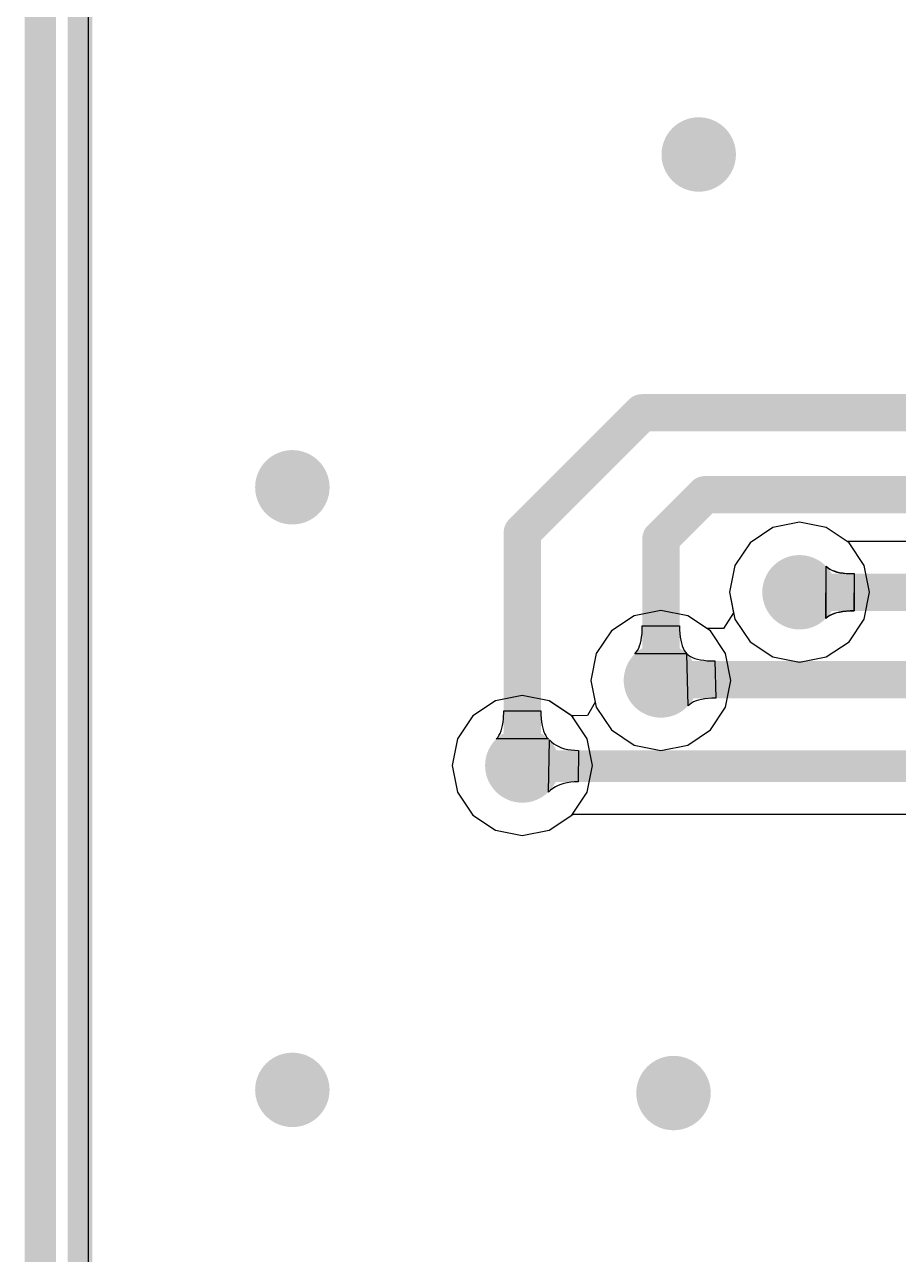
# Model space of a CAD drawing. Header units: millimetres. Extents: x 2.44 to 5.37, y 2.91 to 4.14.
# Drawn here: x 2.457 to 2.7344, y 3.3018 to 3.6922 of the extents above; entities that cross this region are included whole.
import ezdxf

# ---------------------------------------------------------------- set-up
doc = ezdxf.new("R2010")
doc.units = ezdxf.units.MM
doc.header["$MEASUREMENT"] = 0
for name, color, linetype in [('BottomLayer', 5, 'Continuous'), ('BottomOverlay', 54, 'Continuous'), ('KeepOutLayer', 6, 'Continuous'), ('MidLayer1', 16, 'Continuous'), ('MidLayer2', 76, 'Continuous'), ('MultiLayer', 9, 'Continuous'), ('TopLayer', 1, 'Continuous'), ('ViaHoleLayer', 16, 'Continuous')]:
    doc.layers.add(name, color=color, linetype=linetype)

# ---------------------------------------------------------------- blocks, each defined once
blk = doc.blocks.new('ST7789_B_35')
at = {"layer": 'BottomOverlay', "const_width": 0.00787}
blk.add_lwpolyline([(-0.01261, 1.009), (-0.01261, -0.01402)], dxfattribs=at)

msp = doc.modelspace()

# ---------------------------------------------------------------- linework, layer by layer
at = {"layer": 'BottomLayer'}
for p, q in [((2.47729, 3.282), (2.47729, 3.958)), ((2.703, 3.53424), (2.69449, 3.53255)), ((2.71151, 3.53255), (2.703, 3.53424)), ((2.69449, 3.53255), (2.68728, 3.52772)), ((2.71872, 3.52772), (2.71151, 3.53255)), ((2.68728, 3.52772), (2.68245, 3.52051)), ((2.72355, 3.52051), (2.71872, 3.52772)), ((2.68245, 3.52051), (2.68076, 3.512)), ((2.72524, 3.512), (2.72355, 3.52051)), ((2.68076, 3.512), (2.68245, 3.50349)), ((2.72355, 3.50349), (2.72524, 3.512)), ((2.65049, 3.50455), (2.64328, 3.49972)), ((2.659, 3.50624), (2.65049, 3.50455)), ((2.66751, 3.50455), (2.659, 3.50624)), ((2.67472, 3.49972), (2.66751, 3.50455)), ((2.68245, 3.50349), (2.68728, 3.49628)), ((2.71872, 3.49628), (2.72355, 3.50349)), ((2.64328, 3.49972), (2.63845, 3.49251)), ((2.67955, 3.49251), (2.67472, 3.49972)), ((2.68728, 3.49628), (2.69449, 3.49145)), ((2.71151, 3.49145), (2.71872, 3.49628)), ((2.63845, 3.49251), (2.63676, 3.484)), ((2.68124, 3.484), (2.67955, 3.49251)), ((2.69449, 3.49145), (2.703, 3.48976)), ((2.703, 3.48976), (2.71151, 3.49145)), ((2.63676, 3.484), (2.63845, 3.47549)), ((2.67955, 3.47549), (2.68124, 3.484)), ((2.615, 3.47924), (2.60649, 3.47755)), ((2.62351, 3.47755), (2.615, 3.47924)), ((2.60649, 3.47755), (2.59928, 3.47272)), ((2.63072, 3.47272), (2.62351, 3.47755)), ((2.63845, 3.47549), (2.64328, 3.46828)), ((2.67472, 3.46828), (2.67955, 3.47549)), ((2.59928, 3.47272), (2.59445, 3.46551)), ((2.63555, 3.46551), (2.63072, 3.47272)), ((2.64328, 3.46828), (2.65049, 3.46345)), ((2.66751, 3.46345), (2.67472, 3.46828)), ((2.59445, 3.46551), (2.59276, 3.457)), ((2.63724, 3.457), (2.63555, 3.46551)), ((2.65049, 3.46345), (2.659, 3.46176)), ((2.659, 3.46176), (2.66751, 3.46345)), ((2.59276, 3.457), (2.59445, 3.44849)), ((2.63555, 3.44849), (2.63724, 3.457)), ((2.59445, 3.44849), (2.59928, 3.44128)), ((2.63072, 3.44128), (2.63555, 3.44849)), ((2.59928, 3.44128), (2.60649, 3.43645)), ((2.62351, 3.43645), (2.63072, 3.44128)), ((2.60649, 3.43645), (2.615, 3.43476)), ((2.615, 3.43476), (2.62351, 3.43645))]:
    msp.add_line(p, q, dxfattribs=at)
at = {"layer": 'BottomLayer', "const_width": 0.01181}
for points in [[(2.66509, 3.651, 1), (2.67691, 3.651, 1)], [(2.53609, 3.54533, 1), (2.54791, 3.54533, 1)], [(2.69709, 3.512, 1), (2.70891, 3.512, 1)], [(2.65309, 3.484, 1), (2.66491, 3.484, 1)], [(2.60909, 3.457, 1), (2.62091, 3.457, 1)], [(2.53609, 3.354, 1), (2.54791, 3.354, 1)], [(2.65709, 3.353, 1), (2.66891, 3.353, 1)]]:
    msp.add_lwpolyline(points, format="xyb", close=True, dxfattribs=at)
at = {"layer": 'KeepOutLayer', "const_width": 0.01}
msp.add_lwpolyline([(2.462, 3.282), (2.462, 3.958)], dxfattribs=at)
at = {"layer": 'MidLayer1'}
for p, q in [((2.47729, 3.282), (2.47729, 3.958)), ((2.703, 3.53424), (2.69449, 3.53255)), ((2.71151, 3.53255), (2.703, 3.53424)), ((2.69449, 3.53255), (2.68728, 3.52772)), ((2.71872, 3.52772), (2.71151, 3.53255)), ((2.68728, 3.52772), (2.68245, 3.52051)), ((2.72355, 3.52051), (2.71872, 3.52772)), ((2.68245, 3.52051), (2.68076, 3.512)), ((2.72524, 3.512), (2.72355, 3.52051)), ((2.68076, 3.512), (2.68245, 3.50349)), ((2.72355, 3.50349), (2.72524, 3.512)), ((2.65049, 3.50455), (2.64328, 3.49972)), ((2.659, 3.50624), (2.65049, 3.50455)), ((2.66751, 3.50455), (2.659, 3.50624)), ((2.67472, 3.49972), (2.66751, 3.50455)), ((2.68245, 3.50349), (2.68728, 3.49628)), ((2.71872, 3.49628), (2.72355, 3.50349)), ((2.64328, 3.49972), (2.63845, 3.49251)), ((2.67955, 3.49251), (2.67472, 3.49972)), ((2.68728, 3.49628), (2.69449, 3.49145)), ((2.71151, 3.49145), (2.71872, 3.49628)), ((2.63845, 3.49251), (2.63676, 3.484)), ((2.68124, 3.484), (2.67955, 3.49251)), ((2.69449, 3.49145), (2.703, 3.48976)), ((2.703, 3.48976), (2.71151, 3.49145)), ((2.63676, 3.484), (2.63845, 3.47549)), ((2.67955, 3.47549), (2.68124, 3.484)), ((2.615, 3.47924), (2.60649, 3.47755)), ((2.62351, 3.47755), (2.615, 3.47924)), ((2.60649, 3.47755), (2.59928, 3.47272)), ((2.63072, 3.47272), (2.62351, 3.47755)), ((2.63845, 3.47549), (2.64328, 3.46828)), ((2.67472, 3.46828), (2.67955, 3.47549)), ((2.59928, 3.47272), (2.59445, 3.46551)), ((2.63555, 3.46551), (2.63072, 3.47272)), ((2.64328, 3.46828), (2.65049, 3.46345)), ((2.66751, 3.46345), (2.67472, 3.46828)), ((2.59445, 3.46551), (2.59276, 3.457)), ((2.63724, 3.457), (2.63555, 3.46551)), ((2.65049, 3.46345), (2.659, 3.46176)), ((2.659, 3.46176), (2.66751, 3.46345)), ((2.59276, 3.457), (2.59445, 3.44849)), ((2.63555, 3.44849), (2.63724, 3.457)), ((2.59445, 3.44849), (2.59928, 3.44128)), ((2.63072, 3.44128), (2.63555, 3.44849)), ((2.59928, 3.44128), (2.60649, 3.43645)), ((2.62351, 3.43645), (2.63072, 3.44128)), ((2.60649, 3.43645), (2.615, 3.43476)), ((2.615, 3.43476), (2.62351, 3.43645))]:
    msp.add_line(p, q, dxfattribs=at)
at = {"layer": 'MidLayer1', "const_width": 0.01181}
for points in [[(2.66509, 3.651, 1), (2.67691, 3.651, 1)], [(2.53609, 3.54533, 1), (2.54791, 3.54533, 1)], [(2.69709, 3.512, 1), (2.70891, 3.512, 1)], [(2.65309, 3.484, 1), (2.66491, 3.484, 1)], [(2.60909, 3.457, 1), (2.62091, 3.457, 1)], [(2.53609, 3.354, 1), (2.54791, 3.354, 1)], [(2.65709, 3.353, 1), (2.66891, 3.353, 1)]]:
    msp.add_lwpolyline(points, format="xyb", close=True, dxfattribs=at)
at = {"layer": 'MidLayer2'}
for p, q in [((2.71143, 3.50373), (2.71143, 3.52027)), ((2.71143, 3.52027), (2.71194, 3.51982)), ((2.71194, 3.51982), (2.71253, 3.51942)), ((2.71253, 3.51942), (2.71321, 3.51906)), ((2.71321, 3.51906), (2.71397, 3.51876)), ((2.71397, 3.51876), (2.71481, 3.5185)), ((2.71481, 3.5185), (2.71574, 3.51828)), ((2.71574, 3.51828), (2.71676, 3.51812)), ((2.71676, 3.51812), (2.71786, 3.518)), ((2.71786, 3.518), (2.72032, 3.51791)), ((2.72032, 3.51791), (2.72032, 3.50609)), ((2.71194, 3.50418), (2.71143, 3.50373)), ((2.71253, 3.50458), (2.71194, 3.50418)), ((2.71321, 3.50494), (2.71253, 3.50458)), ((2.71397, 3.50524), (2.71321, 3.50494)), ((2.71481, 3.5055), (2.71397, 3.50524)), ((2.71574, 3.50572), (2.71481, 3.5055)), ((2.71676, 3.50588), (2.71574, 3.50572)), ((2.71904, 3.50607), (2.71676, 3.50588)), ((2.72032, 3.50609), (2.71904, 3.50607)), ((2.65288, 3.49776), (2.653, 3.49886)), ((2.653, 3.49886), (2.65309, 3.50132)), ((2.65309, 3.50132), (2.66491, 3.50132)), ((2.66491, 3.50132), (2.66493, 3.50004)), ((2.66493, 3.50004), (2.66512, 3.49776)), ((2.65194, 3.49421), (2.65224, 3.49497)), ((2.65224, 3.49497), (2.6525, 3.49581)), ((2.6525, 3.49581), (2.65272, 3.49674)), ((2.65272, 3.49674), (2.65288, 3.49776)), ((2.66512, 3.49776), (2.66528, 3.49674)), ((2.66528, 3.49674), (2.6655, 3.49581)), ((2.6655, 3.49581), (2.66576, 3.49497)), ((2.66576, 3.49497), (2.66606, 3.49421)), ((2.65073, 3.49243), (2.65118, 3.49294)), ((2.66727, 3.49243), (2.65073, 3.49243)), ((2.65118, 3.49294), (2.65158, 3.49353)), ((2.65158, 3.49353), (2.65194, 3.49421)), ((2.66606, 3.49421), (2.66642, 3.49353)), ((2.66642, 3.49353), (2.66682, 3.49294)), ((2.66682, 3.49294), (2.66727, 3.49243)), ((2.60888, 3.47076), (2.609, 3.47186)), ((2.609, 3.47186), (2.60909, 3.47432)), ((2.60909, 3.47432), (2.62091, 3.47432)), ((2.62091, 3.47432), (2.62093, 3.47304)), ((2.62093, 3.47304), (2.62112, 3.47076)), ((2.60794, 3.46721), (2.60824, 3.46797)), ((2.60824, 3.46797), (2.6085, 3.46881)), ((2.6085, 3.46881), (2.60872, 3.46974)), ((2.60872, 3.46974), (2.60888, 3.47076)), ((2.62112, 3.47076), (2.62128, 3.46974)), ((2.62128, 3.46974), (2.6215, 3.46881)), ((2.6215, 3.46881), (2.62176, 3.46797)), ((2.62176, 3.46797), (2.62206, 3.46721)), ((2.60673, 3.46543), (2.60718, 3.46594)), ((2.62327, 3.46543), (2.60673, 3.46543)), ((2.60718, 3.46594), (2.60758, 3.46653)), ((2.60758, 3.46653), (2.60794, 3.46721)), ((2.62206, 3.46721), (2.62242, 3.46653)), ((2.62242, 3.46653), (2.62282, 3.46594)), ((2.62282, 3.46594), (2.62327, 3.46543))]:
    msp.add_line(p, q, dxfattribs=at)
for points, const_width in [([(2.66509, 3.651, 1), (2.67691, 3.651, 1)], 0.01181), ([(2.65005, 3.569, 1), (2.65595, 3.569, 1)], 0.00591), ([(2.65005, 3.569, 1), (2.65595, 3.569, 1)], 0.00591), ([(2.53609, 3.54533, 1), (2.54791, 3.54533, 1)], 0.01181), ([(2.67005, 3.543, 1), (2.67595, 3.543, 1)], 0.00591), ([(2.67005, 3.543, 1), (2.67595, 3.543, 1)], 0.00591), ([(2.61205, 3.531, 1), (2.61795, 3.531, 1)], 0.00591), ([(2.61205, 3.531, 1), (2.61795, 3.531, 1)], 0.00591), ([(2.65605, 3.529, 1), (2.66195, 3.529, 1)], 0.00591), ([(2.65605, 3.529, 1), (2.66195, 3.529, 1)], 0.00591), ([(2.69709, 3.512, 1), (2.70891, 3.512, 1)], 0.01181), ([(2.70005, 3.512, 1), (2.70595, 3.512, 1)], 0.00591), ([(2.65309, 3.484, 1), (2.66491, 3.484, 1)], 0.01181), ([(2.65605, 3.484, 1), (2.66195, 3.484, 1)], 0.00591), ([(2.60909, 3.457, 1), (2.62091, 3.457, 1)], 0.01181), ([(2.61205, 3.457, 1), (2.61795, 3.457, 1)], 0.00591), ([(2.53609, 3.354, 1), (2.54791, 3.354, 1)], 0.01181), ([(2.65709, 3.353, 1), (2.66891, 3.353, 1)], 0.01181)]:
    msp.add_lwpolyline(points, format="xyb", close=True, dxfattribs=dict(at, const_width=const_width))
at = {"layer": 'MidLayer2', "const_width": 0.01181}
for points in [[(2.615, 3.531), (2.653, 3.569)], [(2.653, 3.569), (3.145, 3.569)], [(2.659, 3.529), (2.673, 3.543)], [(2.673, 3.543), (3.129, 3.543)], [(2.615, 3.457), (2.615, 3.531)], [(2.659, 3.484), (2.659, 3.529)], [(2.703, 3.512), (3.128, 3.512)]]:
    msp.add_lwpolyline(points, dxfattribs=at)
at = {"layer": 'MultiLayer', "const_width": 0.01181}
for points in [[(2.66509, 3.651, 1), (2.67691, 3.651, 1)], [(2.53609, 3.54533, 1), (2.54791, 3.54533, 1)], [(2.69709, 3.512, 1), (2.70891, 3.512, 1)], [(2.65309, 3.484, 1), (2.66491, 3.484, 1)], [(2.60909, 3.457, 1), (2.62091, 3.457, 1)], [(2.53609, 3.354, 1), (2.54791, 3.354, 1)], [(2.65709, 3.353, 1), (2.66891, 3.353, 1)]]:
    msp.add_lwpolyline(points, format="xyb", close=True, dxfattribs=at)
at = {"layer": 'TopLayer'}
for p, q in [((2.47729, 3.282), (2.47729, 3.958)), ((2.703, 3.53424), (2.69449, 3.53255)), ((2.71151, 3.53255), (2.703, 3.53424)), ((2.69449, 3.53255), (2.68728, 3.52772)), ((2.71808, 3.52815), (2.71151, 3.53255)), ((2.68728, 3.52772), (2.68245, 3.52051)), ((2.71819, 3.52814), (2.71808, 3.52815)), ((2.71828, 3.52813), (2.71819, 3.52814)), ((2.74232, 3.52813), (2.71828, 3.52813)), ((2.68245, 3.52051), (2.68076, 3.512)), ((2.71137, 3.50367), (2.7115, 3.5202)), ((2.7115, 3.5202), (2.712, 3.51975)), ((2.712, 3.51975), (2.71259, 3.51934)), ((2.71259, 3.51934), (2.71326, 3.51898)), ((2.71326, 3.51898), (2.71402, 3.51867)), ((2.71402, 3.51867), (2.71487, 3.51841)), ((2.71487, 3.51841), (2.7158, 3.5182)), ((2.7158, 3.5182), (2.71681, 3.51803)), ((2.71681, 3.51803), (2.71791, 3.51791)), ((2.71791, 3.51791), (2.72037, 3.51781)), ((2.72037, 3.51781), (2.72026, 3.506)), ((2.68076, 3.512), (2.68205, 3.5055)), ((2.65049, 3.50455), (2.64328, 3.49972)), ((2.659, 3.50624), (2.65049, 3.50455)), ((2.66751, 3.50455), (2.659, 3.50624)), ((2.67344, 3.50058), (2.66751, 3.50455)), ((2.68205, 3.5055), (2.6789, 3.5005)), ((2.71188, 3.50411), (2.71137, 3.50367)), ((2.71247, 3.50451), (2.71188, 3.50411)), ((2.71315, 3.50486), (2.71247, 3.50451)), ((2.71391, 3.50516), (2.71315, 3.50486)), ((2.71476, 3.50542), (2.71391, 3.50516)), ((2.71569, 3.50563), (2.71476, 3.50542)), ((2.7167, 3.50579), (2.71569, 3.50563)), ((2.71899, 3.50598), (2.7167, 3.50579)), ((2.72026, 3.506), (2.71899, 3.50598)), ((2.64328, 3.49972), (2.63845, 3.49251)), ((2.67345, 3.50058), (2.67344, 3.50058)), ((2.6739, 3.50051), (2.67345, 3.50058)), ((2.67398, 3.5005), (2.6739, 3.50051)), ((2.6789, 3.5005), (2.67398, 3.5005)), ((2.63845, 3.49251), (2.63676, 3.484)), ((2.66763, 3.47594), (2.66723, 3.49247)), ((2.66723, 3.49247), (2.66774, 3.49203)), ((2.66774, 3.49203), (2.66834, 3.49165)), ((2.66834, 3.49165), (2.66902, 3.49131)), ((2.66902, 3.49131), (2.66978, 3.49101)), ((2.66978, 3.49101), (2.67063, 3.49076)), ((2.67063, 3.49076), (2.67157, 3.49055)), ((2.67157, 3.49055), (2.67259, 3.49039)), ((2.67259, 3.49039), (2.67369, 3.49028)), ((2.67369, 3.49028), (2.67615, 3.49019)), ((2.67615, 3.49019), (2.67647, 3.47838)), ((2.63676, 3.484), (2.63814, 3.47709)), ((2.615, 3.47924), (2.60649, 3.47755)), ((2.62351, 3.47755), (2.615, 3.47924)), ((2.60649, 3.47755), (2.59928, 3.47272)), ((2.63061, 3.4728), (2.62351, 3.47755)), ((2.63814, 3.47709), (2.63566, 3.4729)), ((2.66813, 3.4764), (2.66763, 3.47594)), ((2.66871, 3.47682), (2.66813, 3.4764)), ((2.66938, 3.47718), (2.66871, 3.47682)), ((2.67014, 3.4775), (2.66938, 3.47718)), ((2.67098, 3.47777), (2.67014, 3.4775)), ((2.67191, 3.47799), (2.67098, 3.47777)), ((2.67292, 3.47816), (2.67191, 3.47799)), ((2.6752, 3.47835), (2.67292, 3.47816)), ((2.67647, 3.47838), (2.6752, 3.47835)), ((2.59928, 3.47272), (2.59445, 3.46551)), ((2.63131, 3.47275), (2.63061, 3.4728)), ((2.63566, 3.4729), (2.63131, 3.47275)), ((2.59445, 3.46551), (2.59276, 3.457)), ((2.62329, 3.44858), (2.62358, 3.46512)), ((2.62358, 3.46512), (2.62424, 3.46449)), ((2.62424, 3.46449), (2.62496, 3.46392)), ((2.62496, 3.46392), (2.62574, 3.46342)), ((2.62574, 3.46342), (2.62658, 3.46299)), ((2.62658, 3.46299), (2.62748, 3.46262)), ((2.62748, 3.46262), (2.62844, 3.46232)), ((2.62844, 3.46232), (2.62946, 3.46209)), ((2.62946, 3.46209), (2.63054, 3.46192)), ((2.63054, 3.46192), (2.63168, 3.46182)), ((2.63168, 3.46182), (2.63288, 3.46179)), ((2.63288, 3.46179), (2.63269, 3.45179)), ((2.59276, 3.457), (2.59445, 3.44849)), ((2.59445, 3.44849), (2.59928, 3.44128)), ((2.62397, 3.44919), (2.62329, 3.44858)), ((2.62471, 3.44974), (2.62397, 3.44919)), ((2.6255, 3.45022), (2.62471, 3.44974)), ((2.62635, 3.45064), (2.6255, 3.45022)), ((2.62727, 3.45099), (2.62635, 3.45064)), ((2.62823, 3.45128), (2.62727, 3.45099)), ((2.62926, 3.4515), (2.62823, 3.45128)), ((2.63035, 3.45166), (2.62926, 3.4515)), ((2.63149, 3.45176), (2.63035, 3.45166)), ((2.63269, 3.45179), (2.63149, 3.45176)), ((2.59928, 3.44128), (2.60649, 3.43645)), ((2.62351, 3.43645), (2.63072, 3.44128)), ((2.63072, 3.44128), (2.63081, 3.4414)), ((2.63081, 3.4414), (2.6311, 3.44147)), ((2.6311, 3.44147), (2.6313, 3.4415)), ((2.6313, 3.4415), (2.74232, 3.4415)), ((2.60649, 3.43645), (2.615, 3.43476)), ((2.615, 3.43476), (2.62351, 3.43645))]:
    msp.add_line(p, q, dxfattribs=at)
for points, const_width in [([(2.66509, 3.651, 1), (2.67691, 3.651, 1)], 0.01181), ([(2.53609, 3.54533, 1), (2.54791, 3.54533, 1)], 0.01181), ([(2.69709, 3.512, 1), (2.70891, 3.512, 1)], 0.01181), ([(2.70005, 3.512, 1), (2.70595, 3.512, 1)], 0.00591), ([(2.70014, 3.51191, 1), (2.70604, 3.51191, 1)], 0.00591), ([(2.70014, 3.51191, 1), (2.70604, 3.51191, 1)], 0.00591), ([(2.65309, 3.484, 1), (2.66491, 3.484, 1)], 0.01181), ([(2.65605, 3.484, 1), (2.66195, 3.484, 1)], 0.00591), ([(2.65633, 3.48428, 1), (2.66224, 3.48428, 1)], 0.00591), ([(2.65633, 3.48428, 1), (2.66224, 3.48428, 1)], 0.00591), ([(2.60909, 3.457, 1), (2.62091, 3.457, 1)], 0.01181), ([(2.6125, 3.457, 1), (2.6175, 3.457, 1)], 0.005), ([(2.61271, 3.45679, 1), (2.61771, 3.45679, 1)], 0.005), ([(2.61271, 3.45679, 1), (2.61771, 3.45679, 1)], 0.005), ([(2.53609, 3.354, 1), (2.54791, 3.354, 1)], 0.01181), ([(2.65709, 3.353, 1), (2.66891, 3.353, 1)], 0.01181)]:
    msp.add_lwpolyline(points, format="xyb", close=True, dxfattribs=dict(at, const_width=const_width))
for points, const_width in [([(2.703, 3.512), (2.70309, 3.51191)], 0.01181), ([(2.70309, 3.51191), (2.835, 3.51191)], 0.01181), ([(2.659, 3.484), (2.65928, 3.48428)], 0.01181), ([(2.65928, 3.48428), (2.83493, 3.48428)], 0.01181), ([(2.615, 3.457), (2.61521, 3.45679)], 0.01), ([(2.61521, 3.45679), (2.835, 3.45679)], 0.01)]:
    msp.add_lwpolyline(points, dxfattribs=dict(at, const_width=const_width))
at = {"layer": 'ViaHoleLayer', "const_width": 0.00591}
for points in [[(2.66805, 3.651, 1), (2.67395, 3.651, 1)], [(2.53905, 3.54533, 1), (2.54495, 3.54533, 1)], [(2.70005, 3.512, 1), (2.70595, 3.512, 1)], [(2.65605, 3.484, 1), (2.66195, 3.484, 1)], [(2.61205, 3.457, 1), (2.61795, 3.457, 1)], [(2.53905, 3.354, 1), (2.54495, 3.354, 1)], [(2.66005, 3.353, 1), (2.66595, 3.353, 1)]]:
    msp.add_lwpolyline(points, format="xyb", close=True, dxfattribs=at)

# ---------------------------------------------------------------- block references
at = {"rotation": 180}
msp.add_blockref('ST7789_B_35', (2.462, 3.95538), dxfattribs=at)

doc.saveas('drawing.dxf')
